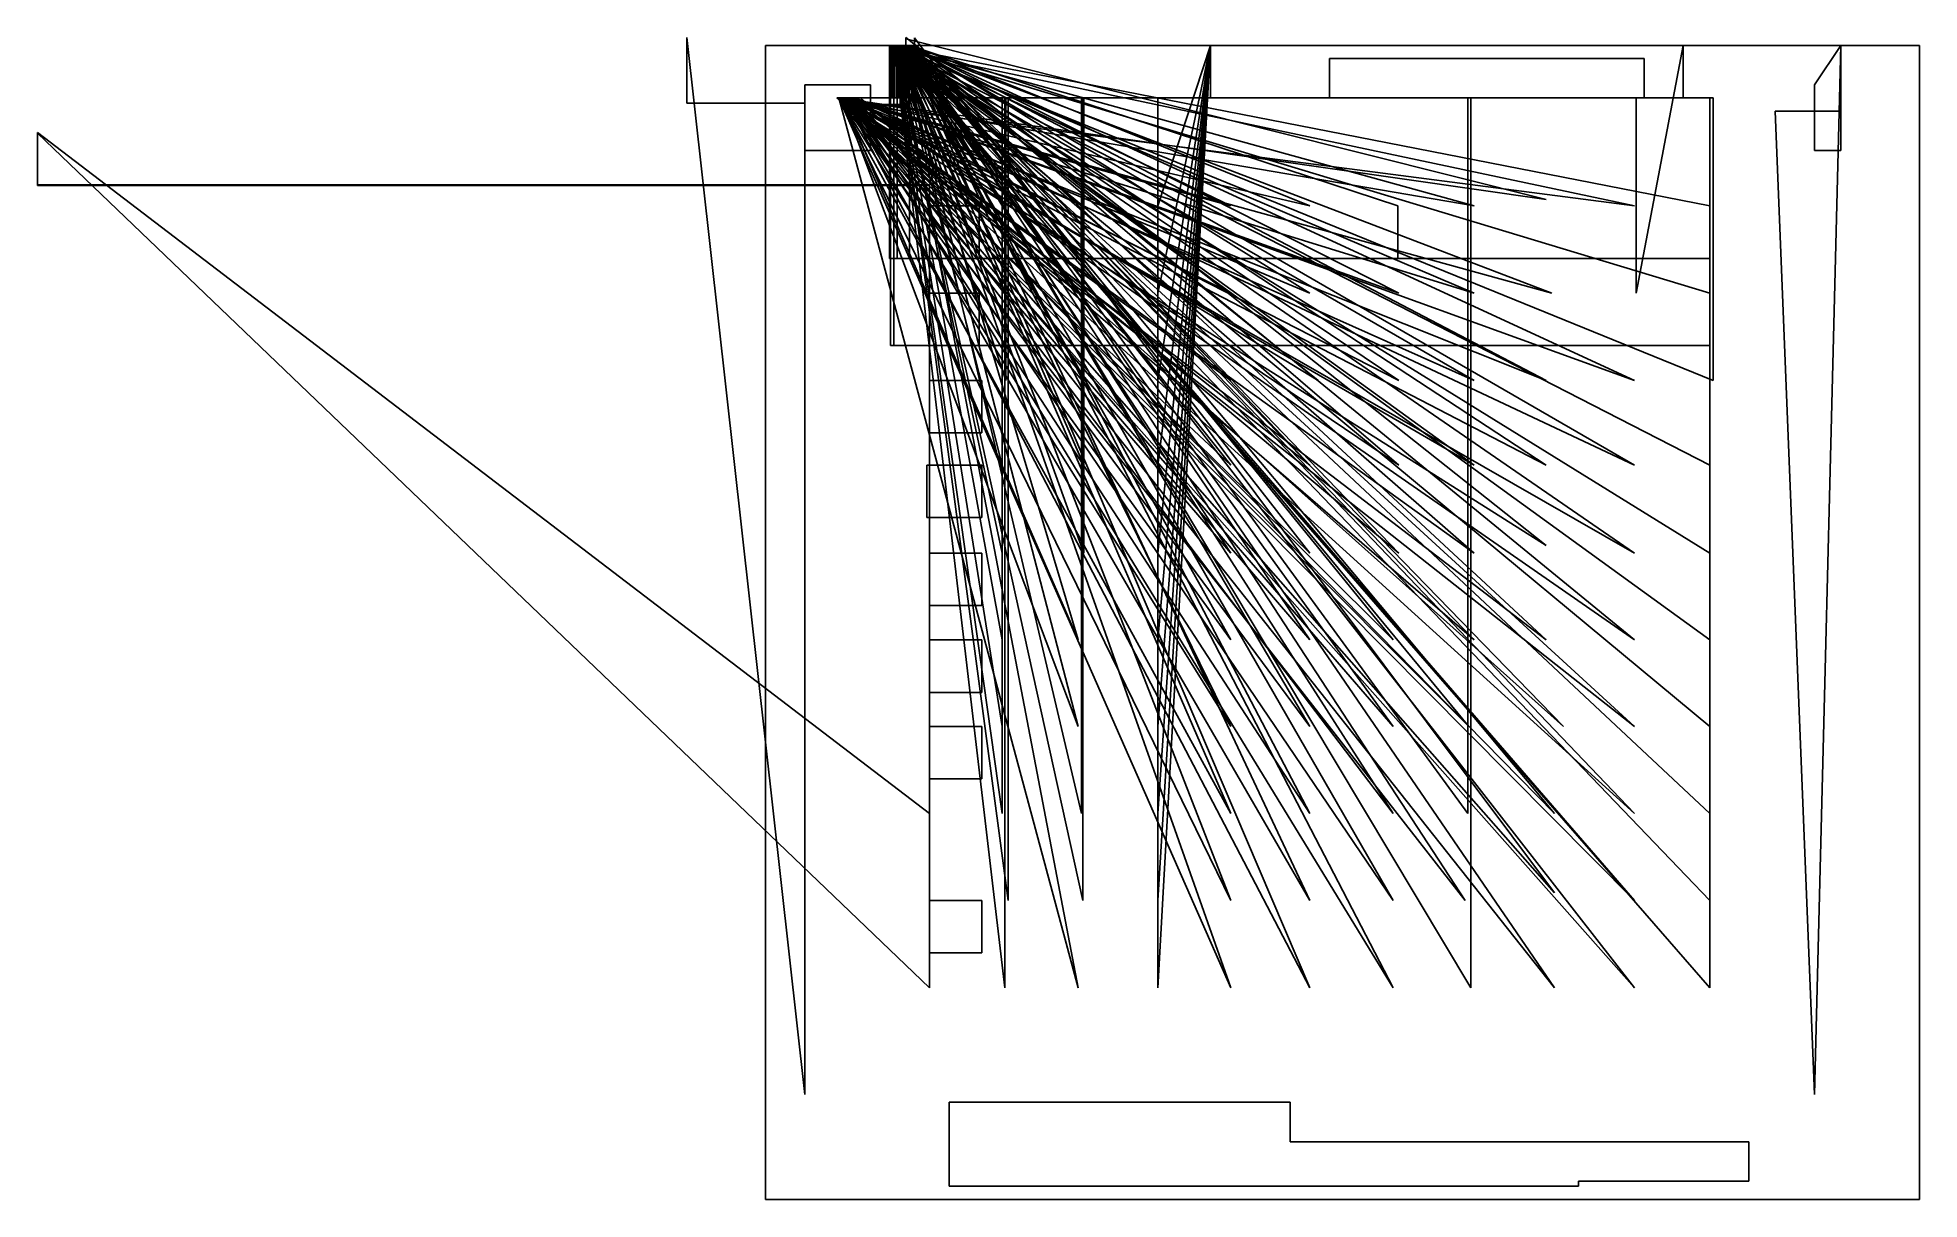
# Model space of a CAD drawing. Extents: x -78 to 124, y 0 to 125.
import ezdxf

# ---------------------------------------------------------------- set-up
doc = ezdxf.new("R2010")
doc.units = 0

msp = doc.modelspace()

# ---------------------------------------------------------------- linework, layer by layer
at = {"layer": 'Ebene 1'}
for p, q in [((4.2332, 11.28913), (-8.46671, 125.025)), ((-8.46671, 125.025), (-8.46671, 117.969)), ((0, 124.178), (0, 0.00032)), ((124.178, 124.178), (0, 124.178)), ((101.63519, 106.912), (13.3396, 124.178)), ((13.3396, 124.178), (13.3396, 101.267)), ((102.00209, 88.1276), (13.3396, 124.178)), ((13.3396, 124.178), (13.3396, 118.534)), ((101.6352, 69.5399), (13.3396, 124.178)), ((13.3396, 124.178), (13.3396, 118.533)), ((101.6352, 60.2006), (13.3396, 124.178)), ((13.3396, 124.178), (13.3396, 118.534)), ((101.63525, 50.8849), (13.3396, 124.178)), ((13.3396, 124.178), (13.3396, 118.534)), ((101.63525, 41.53277), (13.3396, 124.178)), ((13.3396, 124.178), (13.3396, 118.534)), ((101.63519, 32.1806), (13.3396, 124.178)), ((13.3396, 124.178), (13.3396, 118.534)), ((101.6352, 22.75204), (13.3396, 124.178)), ((13.3396, 124.178), (13.3396, 118.534)), ((101.6352, 97.5362), (13.4527, 124.178)), ((13.4527, 124.178), (13.4527, 91.8918)), ((93.52263, 50.8849), (13.5268, 124.178)), ((13.5268, 124.178), (13.5268, 118.534)), ((101.63524, 79.0177), (13.5573, 124.178)), ((13.5573, 124.178), (13.5573, 118.534)), ((76.24698, 97.5362), (13.6864, 124.178)), ((13.6864, 124.178), (13.6864, 118.534)), ((76.24698, 88.1276), (13.6864, 124.178)), ((13.6864, 124.178), (13.6864, 118.534)), ((76.24702, 79.0177), (13.6864, 124.178)), ((13.6864, 124.178), (13.6864, 118.534)), ((76.24698, 69.5399), (13.6864, 124.178)), ((13.6864, 124.178), (13.6864, 118.533)), ((76.24697, 106.912), (13.7876, 124.178)), ((13.7876, 124.178), (13.7876, 118.533)), ((25.83742, 106.912), (13.8054, 124.178)), ((13.8054, 124.178), (13.8054, 101.267)), ((25.83742, 97.5362), (13.8054, 124.178)), ((13.8054, 124.178), (13.8054, 91.8918)), ((25.83742, 88.1276), (13.8054, 124.178)), ((13.8054, 124.178), (13.8054, 118.534)), ((25.47053, 69.5399), (13.8054, 124.178)), ((13.8054, 124.178), (13.8054, 118.533)), ((25.47053, 60.2006), (13.8054, 124.178)), ((13.8054, 124.178), (13.8054, 118.534)), ((25.47053, 50.8849), (13.8054, 124.178)), ((13.8054, 124.178), (13.8054, 118.534)), ((25.47058, 41.53277), (13.8054, 124.178)), ((13.8054, 124.178), (13.8054, 118.534)), ((26.11964, 32.1806), (13.8054, 124.178)), ((13.8054, 124.178), (13.8054, 118.534)), ((25.75274, 22.75204), (13.8054, 124.178)), ((13.8054, 124.178), (13.8054, 118.534)), ((34.14434, 32.1806), (13.8852, 124.178)), ((13.8852, 124.178), (13.8852, 118.534)), ((25.47057, 79.0177), (14.0958, 124.178)), ((14.0958, 124.178), (14.0958, 118.534)), ((33.94679, 106.912), (14.1675, 124.178)), ((14.1675, 124.178), (14.1675, 101.267)), ((33.63624, 97.5362), (14.1675, 124.178)), ((14.1675, 124.178), (14.1675, 118.534)), ((34.25723, 88.1276), (14.1675, 124.178)), ((14.1675, 124.178), (14.1675, 118.534)), ((50.06392, 106.912), (14.1875, 124.178)), ((14.1875, 124.178), (14.1875, 118.533)), ((50.06392, 97.5362), (14.1875, 124.178)), ((14.1875, 124.178), (14.1875, 118.534)), ((50.06392, 88.1276), (14.1875, 124.178)), ((14.1875, 124.178), (14.1875, 118.534)), ((50.06396, 79.0177), (14.1875, 124.178)), ((14.1875, 124.178), (14.1875, 118.534)), ((50.06392, 69.5399), (14.1875, 124.178)), ((14.1875, 124.178), (14.1875, 118.533)), ((50.06392, 60.2006), (14.1875, 124.178)), ((14.1875, 124.178), (14.1875, 118.534)), ((50.06392, 50.8849), (14.1875, 124.178)), ((14.1875, 124.178), (14.1875, 118.534)), ((50.06397, 41.53277), (14.1875, 124.178)), ((14.1875, 124.178), (14.1875, 118.534)), ((50.06391, 32.1806), (14.1875, 124.178)), ((14.1875, 124.178), (14.1875, 118.534)), ((50.06391, 22.75204), (14.1875, 124.178)), ((14.1875, 124.178), (14.1875, 118.534)), ((33.63623, 22.75204), (14.2521, 124.178)), ((14.2521, 124.178), (14.2521, 118.534)), ((76.24698, 60.2006), (14.2838, 124.178)), ((14.2838, 124.178), (14.2838, 118.534)), ((93.52263, 41.53277), (14.4862, 124.178)), ((14.4862, 124.178), (14.4862, 118.534)), ((93.52258, 22.75204), (14.4862, 124.178)), ((14.4862, 124.178), (14.4862, 118.534)), ((34.25727, 79.0177), (14.5343, 124.178)), ((14.5343, 124.178), (14.5343, 118.534)), ((34.25723, 69.5399), (14.5343, 124.178)), ((14.5343, 124.178), (14.5343, 118.533)), ((33.63624, 60.2006), (14.5343, 124.178)), ((14.5343, 124.178), (14.5343, 118.534)), ((33.63624, 50.8849), (14.5343, 124.178)), ((14.5343, 124.178), (14.5343, 118.534)), ((67.53699, 50.8849), (14.5343, 124.178)), ((14.5343, 124.178), (14.5343, 118.534)), ((34.00328, 41.53277), (14.5343, 124.178)), ((14.5343, 124.178), (14.5343, 118.534)), ((67.53704, 41.53277), (14.5343, 124.178)), ((14.5343, 124.178), (14.5343, 118.534)), ((67.53698, 32.1806), (14.5343, 124.178)), ((14.5343, 124.178), (14.5343, 118.534)), ((68.13436, 88.1276), (14.5755, 124.178)), ((14.5755, 124.178), (14.5755, 118.534)), ((85.86835, 50.8849), (14.673, 124.178)), ((14.673, 124.178), (14.673, 118.534)), ((59.47942, 88.1276), (14.7777, 124.178)), ((14.7777, 124.178), (14.7777, 118.534)), ((84.60537, 97.5362), (14.8295, 124.178)), ((14.8295, 124.178), (14.8295, 118.534)), ((67.53698, 22.75204), (14.9012, 124.178)), ((14.9012, 124.178), (14.9012, 118.534)), ((84.01279, 70.3865), (15.0836, 125.025)), ((15.0836, 125.025), (15.0836, 118.533)), ((84.01278, 107.61753), (15.0836, 124.884)), ((15.0836, 124.884), (15.0836, 118.533)), ((84.01279, 88.1276), (15.0836, 124.178)), ((15.0836, 124.178), (15.0836, 118.534)), ((84.01283, 79.0177), (15.0836, 124.178)), ((15.0836, 124.178), (15.0836, 118.534)), ((84.01279, 60.2006), (15.0836, 124.178)), ((15.0836, 124.178), (15.0836, 118.534)), ((75.66965, 50.8849), (15.1798, 124.178)), ((15.1798, 124.178), (15.1798, 118.534)), ((75.58503, 41.53277), (15.1798, 124.178)), ((15.1798, 124.178), (15.1798, 118.534)), ((75.30279, 32.1806), (15.1798, 124.178)), ((15.1798, 124.178), (15.1798, 118.534)), ((75.89542, 22.75204), (15.1798, 124.178)), ((15.1798, 124.178), (15.1798, 118.534)), ((58.57644, 60.2006), (15.2811, 124.178)), ((15.2811, 124.178), (15.2811, 118.534)), ((58.57644, 50.8849), (15.2811, 124.178)), ((15.2811, 124.178), (15.2811, 118.534)), ((58.57649, 41.53277), (15.2811, 124.178)), ((15.2811, 124.178), (15.2811, 118.534)), ((58.57643, 32.1806), (15.2811, 124.178)), ((15.2811, 124.178), (15.2811, 118.534)), ((58.57643, 22.75204), (15.2811, 124.178)), ((15.2811, 124.178), (15.2811, 118.534)), ((93.52258, 88.1276), (15.3823, 124.178)), ((15.3823, 124.178), (15.3823, 118.534)), ((93.52262, 79.0177), (15.3823, 124.178)), ((15.3823, 124.178), (15.3823, 118.534)), ((93.52258, 60.2006), (15.3823, 124.178)), ((15.3823, 124.178), (15.3823, 118.534)), ((84.90884, 22.75204), (15.4351, 124.178)), ((15.4351, 124.178), (15.4351, 118.534)), ((68.03314, 106.912), (15.4785, 124.178)), ((15.4785, 124.178), (15.4785, 101.267)), ((68.13436, 97.5362), (15.4785, 124.178)), ((15.4785, 124.178), (15.4785, 118.534)), ((68.1344, 79.0177), (15.4785, 124.178)), ((15.4785, 124.178), (15.4785, 118.534)), ((68.13436, 69.5399), (15.4785, 124.178)), ((15.4785, 124.178), (15.4785, 118.533)), ((67.53699, 60.2006), (15.4785, 124.178)), ((15.4785, 124.178), (15.4785, 118.534)), ((84.90889, 41.53277), (15.7456, 124.178)), ((15.7456, 124.178), (15.7456, 118.534)), ((58.57644, 106.912), (15.7772, 124.178)), ((15.7772, 124.178), (15.7772, 118.533)), ((58.57644, 97.5362), (15.7772, 124.178)), ((15.7772, 124.178), (15.7772, 123.797)), ((15.7772, 123.797), (15.8784, 123.797)), ((58.57648, 79.0177), (15.8784, 124.178)), ((15.8784, 124.178), (15.8784, 118.534)), ((58.57644, 69.5399), (15.8784, 124.178)), ((15.8784, 124.178), (15.8784, 118.533)), ((15.8784, 123.797), (15.8784, 118.534)), ((84.90883, 32.99909), (16.0278, 124.996)), ((16.0278, 124.996), (16.0278, 118.534)), ((42.19688, 32.1806), (47.8719, 124.178)), ((42.19688, 22.75204), (47.8719, 124.178)), ((42.19689, 106.912), (47.8719, 124.178)), ((42.19689, 97.5362), (47.8719, 124.178)), ((42.19689, 88.1276), (47.8719, 124.178)), ((42.19689, 69.5399), (47.8719, 124.178)), ((42.19689, 60.2006), (47.8719, 124.178)), ((42.19689, 50.8849), (47.8719, 124.178)), ((42.19693, 79.0177), (47.8719, 124.178)), ((42.19694, 41.53277), (47.8719, 124.178)), ((47.8719, 124.178), (47.8719, 118.533)), ((47.8719, 124.178), (47.8719, 118.534)), ((47.8719, 124.178), (47.8719, 118.534)), ((47.8719, 124.178), (47.8719, 118.534)), ((47.8719, 124.178), (47.8719, 118.533)), ((47.8719, 124.178), (47.8719, 118.534)), ((47.8719, 124.178), (47.8719, 118.534)), ((47.8719, 124.178), (47.8719, 118.534)), ((47.8719, 124.178), (47.8719, 118.534)), ((47.8719, 124.178), (47.8719, 118.534)), ((93.69178, 97.5362), (98.7458, 124.178)), ((98.7458, 124.178), (98.7458, 118.534)), ((112.8892, 11.28913), (115.711, 124.178)), ((112.88928, 119.945), (115.711, 124.178)), ((115.711, 124.178), (115.711, 112.889)), ((115.711, 124.178), (115.711, 117.122)), ((124.178, 0.00032), (124.178, 124.178)), ((93.52257, 32.1806), (14.4862, 123.36)), ((14.4862, 123.36), (14.4862, 117.715)), ((93.52257, 106.912), (15.3823, 123.472)), ((15.3823, 123.472), (15.3823, 117.828)), ((93.52258, 69.5399), (15.3823, 123.331)), ((15.3823, 123.331), (15.3823, 117.687)), ((60.6777, 122.767), (94.5444, 122.767)), ((60.6777, 118.534), (60.6777, 122.767)), ((94.5444, 122.767), (94.5444, 118.534)), ((4.23328, 119.945), (11.2888, 119.945)), ((4.23328, 112.889), (4.23328, 119.945)), ((11.2888, 119.945), (11.2888, 112.889)), ((112.889, 112.889), (112.88928, 119.945)), ((-8.46671, 117.969), (4.23328, 117.969)), ((4.23328, 117.969), (4.2332, 11.28913)), ((13.5268, 118.534), (7.65428, 118.534)), ((7.65428, 118.534), (93.52263, 50.8849)), ((15.0836, 118.534), (7.76581, 118.534)), ((7.76581, 118.534), (84.01279, 88.1276)), ((15.0836, 118.534), (7.76581, 118.534)), ((7.76581, 118.534), (84.01283, 79.0177)), ((15.0836, 118.534), (7.76581, 118.534)), ((7.76581, 118.534), (84.01279, 60.2006)), ((15.1798, 118.534), (7.76581, 118.534)), ((7.76581, 118.534), (75.30279, 32.1806)), ((15.0836, 118.533), (7.76581, 118.533)), ((7.76581, 118.533), (84.01278, 107.61753)), ((15.0836, 118.533), (7.76581, 118.533)), ((7.76581, 118.533), (84.01279, 70.3865)), ((14.1675, 118.534), (7.79882, 118.534)), ((7.79882, 118.534), (33.63624, 97.5362)), ((14.1875, 118.534), (7.86703, 118.534)), ((7.86703, 118.534), (50.06392, 97.5362)), ((14.1875, 118.534), (7.86703, 118.534)), ((7.86703, 118.534), (50.06392, 88.1276)), ((14.1875, 118.534), (7.86703, 118.534)), ((7.86703, 118.534), (50.06396, 79.0177)), ((14.1875, 118.534), (7.86703, 118.534)), ((7.86703, 118.534), (50.06392, 60.2006)), ((14.1875, 118.534), (7.86703, 118.534)), ((7.86703, 118.534), (50.06392, 50.8849)), ((14.1875, 118.534), (7.86703, 118.534)), ((7.86703, 118.534), (50.06397, 41.53277)), ((14.1875, 118.534), (7.86703, 118.534)), ((7.86703, 118.534), (50.06391, 32.1806)), ((14.1875, 118.534), (7.86703, 118.534)), ((7.86703, 118.534), (50.06391, 22.75204)), ((14.1875, 118.533), (7.86703, 118.533)), ((7.86703, 118.533), (50.06392, 106.912)), ((14.1875, 118.533), (7.86703, 118.533)), ((7.86703, 118.533), (50.06392, 69.5399)), ((14.2521, 118.534), (7.88349, 118.534)), ((7.88349, 118.534), (33.63623, 22.75204)), ((13.6864, 118.534), (8.11262, 118.534)), ((8.11262, 118.534), (76.24698, 97.5362)), ((13.6864, 118.534), (8.11262, 118.534)), ((8.11262, 118.534), (76.24698, 88.1276)), ((13.6864, 118.534), (8.11262, 118.534)), ((8.11262, 118.534), (76.24702, 79.0177)), ((13.6864, 118.533), (8.11262, 118.533)), ((8.11262, 118.533), (76.24698, 69.5399)), ((15.1798, 118.534), (8.13266, 118.534)), ((8.13266, 118.534), (75.66965, 50.8849)), ((14.5343, 118.534), (8.16571, 118.534)), ((8.16571, 118.534), (33.63624, 60.2006)), ((14.5343, 118.534), (8.16571, 118.534)), ((8.16571, 118.534), (33.63624, 50.8849)), ((13.7876, 118.533), (8.21383, 118.533)), ((8.21383, 118.533), (76.24697, 106.912)), ((14.8295, 118.534), (8.35839, 118.534)), ((8.35839, 118.534), (84.60537, 97.5362)), ((15.8784, 118.534), (8.51252, 118.534)), ((8.51252, 118.534), (58.57644, 97.5362)), ((15.8784, 118.534), (8.51252, 118.534)), ((8.51252, 118.534), (58.57648, 79.0177)), ((15.2811, 118.534), (8.51252, 118.534)), ((8.51252, 118.534), (58.57644, 60.2006)), ((15.2811, 118.534), (8.51252, 118.534)), ((8.51252, 118.534), (58.57644, 50.8849)), ((15.2811, 118.534), (8.51252, 118.534)), ((8.51252, 118.534), (58.57649, 41.53277)), ((15.2811, 118.534), (8.51252, 118.534)), ((8.51252, 118.534), (58.57643, 32.1806)), ((15.2811, 118.534), (8.51252, 118.534)), ((8.51252, 118.534), (58.57643, 22.75204)), ((15.7772, 118.533), (8.51252, 118.533)), ((8.51252, 118.533), (58.57644, 106.912)), ((15.8784, 118.533), (8.51252, 118.533)), ((8.51252, 118.533), (58.57644, 69.5399)), ((14.4862, 118.534), (8.61374, 118.534)), ((8.61374, 118.534), (93.52263, 41.53277)), ((14.4862, 118.534), (8.61374, 118.534)), ((8.61374, 118.534), (93.52258, 22.75204)), ((14.4862, 117.715), (8.61374, 117.715)), ((8.61374, 117.715), (93.52257, 32.1806)), ((14.5755, 118.534), (8.65494, 118.534)), ((8.65494, 118.534), (68.13436, 88.1276)), ((14.2838, 118.534), (8.70999, 118.534)), ((8.70999, 118.534), (76.24698, 60.2006)), ((15.4785, 118.534), (8.96055, 118.534)), ((8.96055, 118.534), (67.53699, 60.2006)), ((14.5343, 118.534), (8.96055, 118.534)), ((8.96055, 118.534), (67.53699, 50.8849)), ((14.5343, 118.534), (8.96055, 118.534)), ((8.96055, 118.534), (67.53704, 41.53277)), ((14.5343, 118.534), (8.96055, 118.534)), ((8.96055, 118.534), (67.53698, 32.1806)), ((14.9012, 118.534), (8.96055, 118.534)), ((8.96055, 118.534), (67.53698, 22.75204)), ((15.4351, 118.534), (9.01342, 118.534)), ((9.01342, 118.534), (84.90884, 22.75204)), ((15.7456, 118.534), (9.32386, 118.534)), ((9.32386, 118.534), (84.90889, 41.53277)), ((14.7777, 118.534), (9.4155, 118.534)), ((9.4155, 118.534), (59.47942, 88.1276)), ((15.3823, 118.534), (9.50979, 118.534)), ((9.50979, 118.534), (93.52258, 88.1276)), ((15.3823, 118.534), (9.50979, 118.534)), ((9.50979, 118.534), (93.52262, 79.0177)), ((15.3823, 118.534), (9.50979, 118.534)), ((9.50979, 118.534), (93.52258, 60.2006)), ((15.3823, 117.828), (9.50979, 117.828)), ((9.50979, 117.828), (93.52257, 106.912)), ((15.3823, 117.687), (9.50979, 117.687)), ((9.50979, 117.687), (93.52258, 69.5399)), ((15.4785, 118.534), (9.55792, 118.534)), ((9.55792, 118.534), (68.13436, 97.5362)), ((15.4785, 118.534), (9.55792, 118.534)), ((9.55792, 118.534), (68.1344, 79.0177)), ((15.4785, 118.533), (9.55792, 118.533)), ((9.55792, 118.533), (68.13436, 69.5399)), ((16.0278, 118.534), (9.60604, 118.534)), ((9.60604, 118.534), (84.90883, 32.99909)), ((14.673, 118.534), (10.1987, 118.534)), ((10.1987, 118.534), (85.86835, 50.8849)), ((13.3396, 118.534), (102.002, 118.534)), ((13.3396, 118.534), (101.635, 118.534)), ((13.3396, 118.534), (101.635, 118.534)), ((13.3396, 118.534), (101.635, 118.534)), ((13.3396, 118.534), (101.635, 118.534)), ((13.3396, 118.534), (101.635, 118.534)), ((13.3396, 118.533), (101.635, 118.533)), ((13.5573, 118.534), (101.635, 118.534)), ((13.8054, 118.534), (25.8374, 118.534)), ((13.8054, 118.534), (25.4705, 118.534)), ((13.8054, 118.534), (25.4705, 118.534)), ((13.8054, 118.534), (25.4705, 118.534)), ((13.8054, 118.534), (26.1196, 118.534)), ((13.8054, 118.534), (25.7528, 118.534)), ((13.8054, 118.533), (25.4705, 118.533)), ((13.8852, 118.534), (34.1443, 118.534)), ((14.0958, 118.534), (25.4705, 118.534)), ((14.1675, 118.534), (34.2572, 118.534)), ((14.5343, 118.534), (34.2572, 118.534)), ((14.5343, 118.534), (34.0032, 118.534)), ((14.5343, 118.533), (34.2572, 118.533)), ((15.1798, 118.534), (75.585, 118.534)), ((15.1798, 118.534), (75.8954, 118.534)), ((25.4705, 118.534), (25.47057, 79.0177)), ((25.4705, 118.534), (25.47053, 60.2006)), ((25.4705, 118.534), (25.47053, 50.8849)), ((25.4705, 118.534), (25.47058, 41.53277)), ((25.4705, 118.533), (25.47053, 69.5399)), ((25.7528, 118.534), (25.75274, 22.75204)), ((25.8374, 118.534), (25.83742, 88.1276)), ((26.1196, 118.534), (26.11964, 32.1806)), ((34.0032, 118.534), (34.00328, 41.53277)), ((34.1443, 118.534), (34.14434, 32.1806)), ((34.2572, 118.534), (34.25723, 88.1276)), ((34.2572, 118.534), (34.25727, 79.0177)), ((34.2572, 118.533), (34.25723, 69.5399)), ((42.1969, 118.534), (42.19688, 32.1806)), ((42.1969, 118.534), (42.19688, 22.75204)), ((42.1969, 118.534), (42.19689, 97.5362)), ((42.1969, 118.534), (42.19689, 88.1276)), ((42.1969, 118.534), (42.19689, 60.2006)), ((42.1969, 118.534), (42.19689, 50.8849)), ((42.1969, 118.533), (42.19689, 106.912)), ((42.1969, 118.533), (42.19689, 69.5399)), ((47.8719, 118.534), (42.1969, 118.534)), ((47.8719, 118.534), (42.1969, 118.534)), ((47.8719, 118.534), (42.1969, 118.534)), ((42.1969, 118.534), (42.19693, 79.0177)), ((47.8719, 118.534), (42.1969, 118.534)), ((47.8719, 118.534), (42.1969, 118.534)), ((47.8719, 118.534), (42.1969, 118.534)), ((42.1969, 118.534), (42.19694, 41.53277)), ((47.8719, 118.534), (42.1969, 118.534)), ((47.8719, 118.534), (42.1969, 118.534)), ((47.8719, 118.533), (42.1969, 118.533)), ((47.8719, 118.533), (42.1969, 118.533)), ((94.5444, 118.534), (60.6777, 118.534)), ((75.585, 118.534), (75.58503, 41.53277)), ((75.8954, 118.534), (75.89542, 22.75204)), ((93.6918, 118.534), (93.69178, 97.5362)), ((98.7458, 118.534), (93.6918, 118.534)), ((101.635, 118.534), (101.63524, 79.0177)), ((101.635, 118.534), (101.6352, 60.2006)), ((101.635, 118.534), (101.63525, 50.8849)), ((101.635, 118.534), (101.63525, 41.53277)), ((101.635, 118.534), (101.63519, 32.1806)), ((101.635, 118.534), (101.6352, 22.75204)), ((101.635, 118.533), (101.6352, 69.5399)), ((102.002, 118.534), (102.00209, 88.1276)), ((115.711, 117.122), (108.656, 117.122)), ((108.656, 117.122), (112.8892, 11.28913)), ((17.63885, 41.53277), (-78.3567, 114.826)), ((-78.3567, 114.826), (-78.3567, 109.181)), ((17.63879, 22.75204), (-78.3567, 114.749)), ((-78.3567, 114.749), (-78.3567, 109.105)), ((11.2888, 112.889), (4.23328, 112.889)), ((115.711, 112.889), (112.889, 112.889)), ((-78.3567, 109.181), (17.6388, 109.181)), ((-78.3567, 109.105), (17.6388, 109.105)), ((17.6388, 109.105), (17.63879, 22.75204)), ((17.6388, 109.181), (17.63885, 41.53277)), ((17.6388, 106.912), (22.9681, 106.912)), ((17.6388, 101.267), (17.6388, 106.912)), ((22.9681, 106.912), (22.9681, 101.267)), ((25.8374, 101.267), (25.83742, 106.912)), ((33.9468, 101.267), (33.94679, 106.912)), ((68.0331, 101.267), (68.03314, 106.912)), ((101.635, 101.267), (101.63519, 106.912)), ((13.3396, 101.267), (101.635, 101.267)), ((13.8054, 101.267), (25.8374, 101.267)), ((14.1675, 101.267), (33.9468, 101.267)), ((15.4785, 101.267), (68.0331, 101.267)), ((22.9681, 101.267), (17.6388, 101.267)), ((17.6388, 97.5362), (22.9681, 97.5362)), ((17.6388, 91.8918), (17.6388, 97.5362)), ((22.9681, 97.5362), (22.9681, 91.8918)), ((25.8374, 91.8918), (25.83742, 97.5362)), ((101.635, 91.8918), (101.6352, 97.5362)), ((13.4527, 91.8918), (101.635, 91.8918)), ((13.8054, 91.8918), (25.8374, 91.8918)), ((22.9681, 91.8918), (17.6388, 91.8918)), ((17.6388, 88.1276), (23.2785, 88.1276)), ((17.6388, 82.4832), (17.6388, 88.1276)), ((23.2785, 88.1276), (23.2785, 82.4832)), ((23.2785, 82.4832), (17.6388, 82.4832)), ((17.3485, 79.0177), (23.2785, 79.0177)), ((17.3485, 73.3734), (17.3485, 79.0177)), ((23.2785, 79.0177), (23.2785, 73.3734)), ((23.2785, 73.3734), (17.3485, 73.3734)), ((17.6388, 69.5399), (23.2785, 69.5399)), ((17.6388, 63.8954), (17.6388, 69.5399)), ((23.2785, 69.5399), (23.2785, 63.8954)), ((23.2785, 63.8954), (17.6388, 63.8954)), ((17.6388, 60.2006), (23.2785, 60.2006)), ((17.6388, 54.5562), (17.6388, 60.2006)), ((23.2785, 60.2006), (23.2785, 54.5562)), ((23.2785, 54.5562), (17.6388, 54.5562)), ((17.6388, 50.8849), (23.2785, 50.8849)), ((17.6388, 45.2405), (17.6388, 50.8849)), ((23.2785, 50.8849), (23.2785, 45.2405)), ((23.2785, 45.2405), (17.6388, 45.2405)), ((17.6388, 32.1806), (23.2785, 32.1806)), ((17.6388, 26.5363), (17.6388, 32.1806)), ((23.2785, 32.1806), (23.2785, 26.5363)), ((23.2785, 26.5363), (17.6388, 26.5363)), ((19.7555, 10.4425), (56.4444, 10.44249)), ((19.7555, 1.41143), (19.7555, 10.4425)), ((56.4444, 10.44249), (56.4444, 6.20921)), ((56.4444, 6.20921), (105.8332, 6.2092)), ((105.8332, 6.2092), (105.833, 1.97587)), ((0, 0.00032), (124.178, 0.00032)), ((28.665, 1.41143), (19.7555, 1.41143)), ((87.4888, 1.41143), (28.665, 1.41144)), ((28.665, 1.41144), (28.665, 1.41143)), ((105.833, 1.97587), (87.4888, 1.97587)), ((87.4888, 1.97587), (87.4888, 1.41143))]:
    msp.add_line(p, q, dxfattribs=at)

doc.saveas('drawing.dxf')
